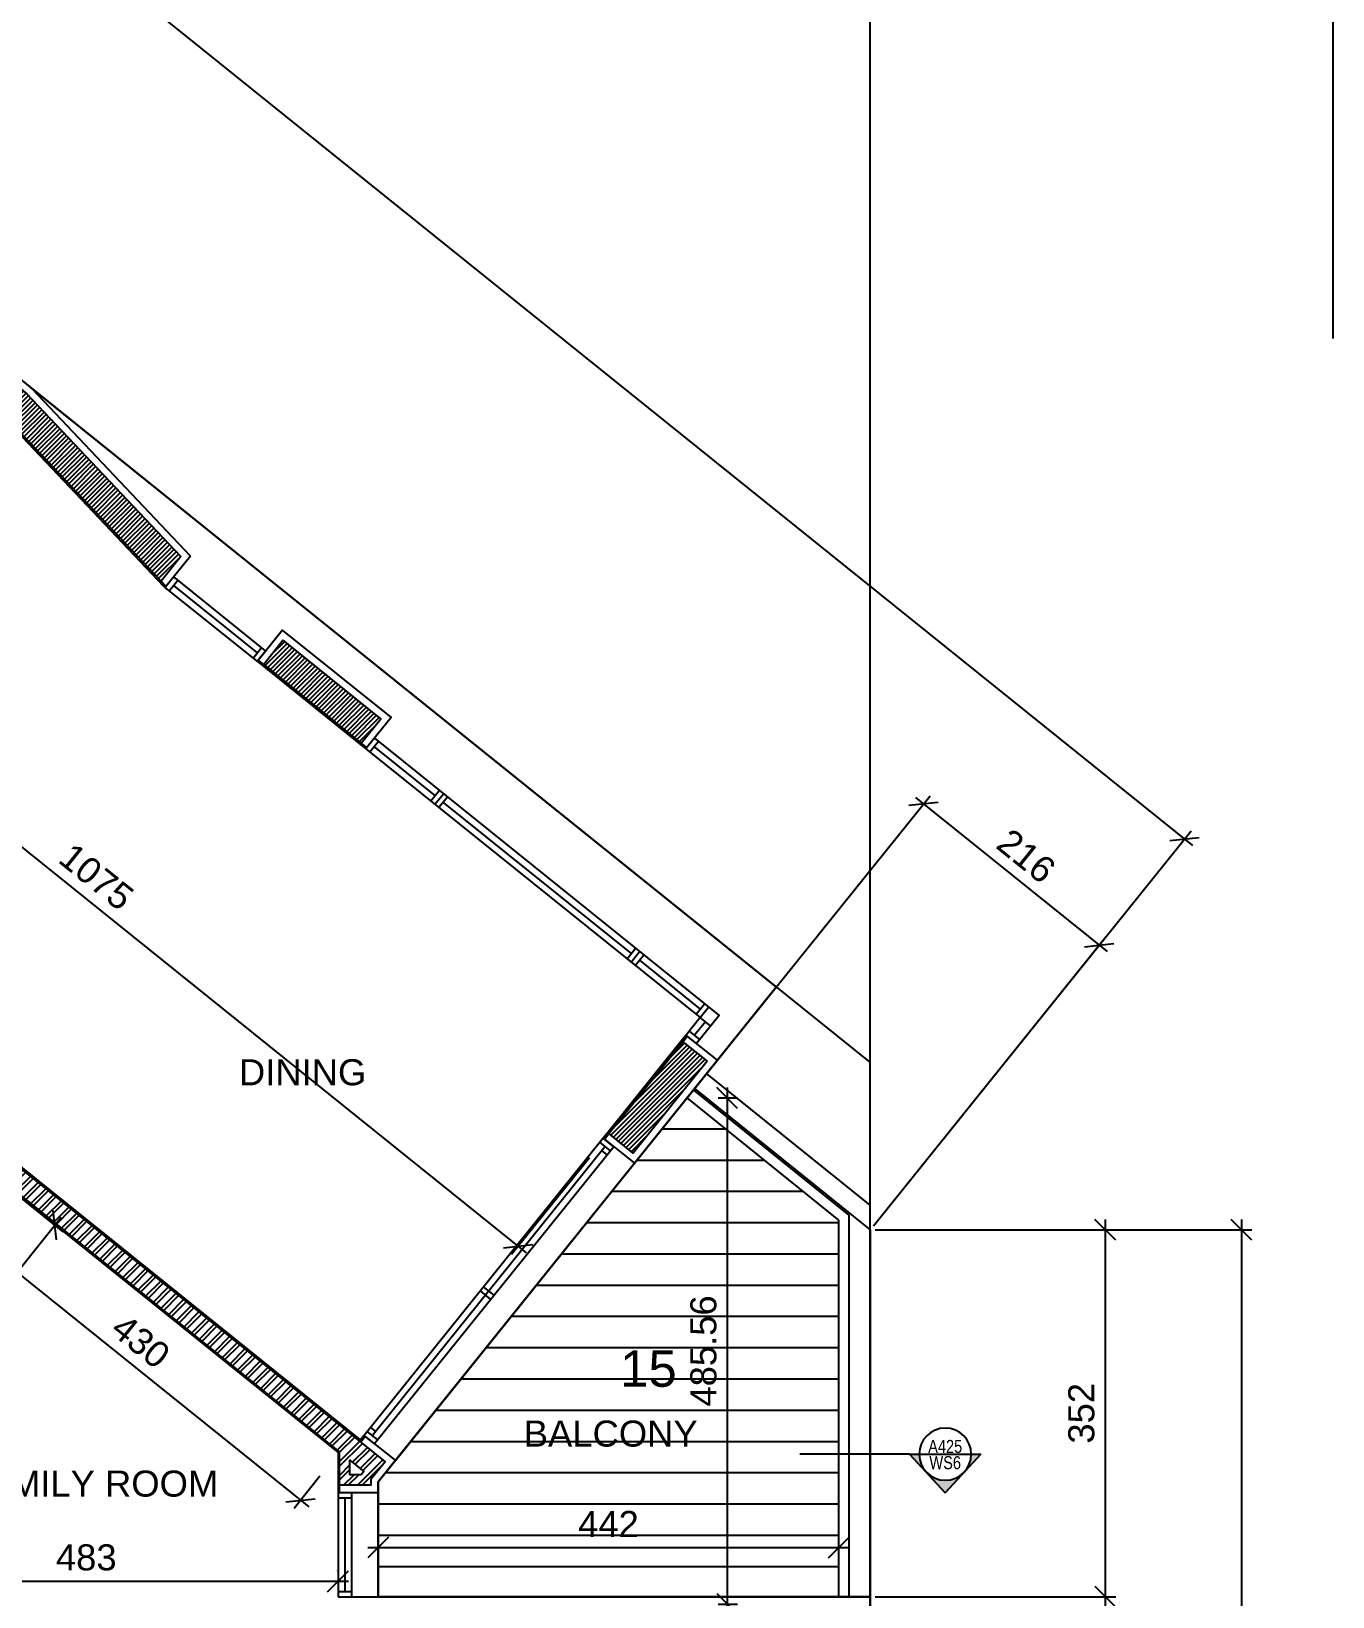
# Model space of a CAD drawing. Extents: x -1.7 to 46.3, y -159.8 to -77.2.
# Drawn here: x 33.86 to 46.35, y -106.93 to -91.91 of the extents above; entities that cross this region are included whole.
import ezdxf
from ezdxf.enums import TextEntityAlignment as Align

# ---------------------------------------------------------------- set-up
doc = ezdxf.new("R2010")
doc.units = 0
doc.header["$MEASUREMENT"] = 0
doc.header["$PDMODE"] = 35
doc.header["$PDSIZE"] = 0.3
doc.layers.get('0').update_dxf_attribs({"linetype": 'CONTINUOUS'})
doc.layers.get('DEFPOINTS').update_dxf_attribs({"linetype": 'CONTINUOUS'})
for name, color, linetype in [('60%', 7, 'CONTINUOUS'), ('A-ALU', 9, 'CONTINUOUS'), ('A-ANNO-SECT-TAG', 7, 'CONTINUOUS'), ('A-AREAS', 6, 'CONTINUOUS'), ('A-AREAS-TXT', 6, 'CONTINUOUS'), ('A-BALUST', 1, 'CONTINUOUS'), ('a-dim', 3, 'CONTINUOUS'), ('A-HATCH-CONC', 8, 'CONTINUOUS'), ('A-HATCH-WALL', 8, 'CONTINUOUS'), ('A-NOMENCLATURE', 3, 'CONTINUOUS'), ('A-PLASTER', 8, 'CONTINUOUS'), ('A-PROJECTION', 9, 'CONTINUOUS'), ('a-revetement', 1, 'CONTINUOUS'), ('A-TILES', 137, 'CONTINUOUS'), ('A-WALL', 4, 'CONTINUOUS'), ('Parcelle$0$N-PLOT', 5, 'CONTINUOUS'), ('S-2ND-3RD-4-5-6TH$0$A-STR 2-3-4-5-6', 2, 'CONTINUOUS'), ('S-2ND-3RD-4-5-6TH$0$N-PLOT', 5, 'CONTINUOUS')]:
    doc.layers.add(name, color=color, linetype=linetype)
doc.styles.add('A100-STEXT', font='ARIAL.TTF', dxfattribs={"height": 0.25})
doc.styles.add('BLOCK', font='ARIAL.TTF', dxfattribs={"width": 0.8, "height": 0.25})
doc.dimstyles.new('A100-DIM', dxfattribs={"dimtxt": 0.25, "dimasz": 0.2, "dimexe": 0.1, "dimexo": 0.3, "dimgap": 0.1, "dimtad": 1, "dimlfac": 100, "dimrnd": 0.5, "dimdsep": 46, "dimtxsty": 'A100-STEXT', "dimblk1": 'OBLIQUE', "dimblk2": 'OBLIQUE', "dimsah": 1, "dimcen": -0.05, "dimdle": 0.1, "dimclrd": 15, "dimclre": 15, "dimclrt": 256, "dimadec": 0, "dimazin": 0, "dimtfac": 0.28, "dimtix": 1, "dimtmove": 2, "dimatfit": 3, "dimldrblk": 'OBLIQUE', "dimfxl": 0, "dimtolj": 1, "dimarcsym": 0})
doc.dimstyles.new('dim-law', dxfattribs={"dimtxt": 0.25, "dimasz": 0.2, "dimexe": 0.1, "dimexo": 0.3, "dimgap": 0.1, "dimtad": 1, "dimlfac": 100, "dimdsep": 46, "dimtxsty": 'A100-STEXT', "dimblk1": 'OBLIQUE', "dimblk2": 'OBLIQUE', "dimsah": 1, "dimcen": -0.05, "dimdle": 0.1, "dimclrd": 15, "dimclre": 15, "dimclrt": 256, "dimadec": 0, "dimazin": 0, "dimtfac": 0.28, "dimtix": 1, "dimtmove": 2, "dimatfit": 3, "dimldrblk": 'OBLIQUE', "dimfxl": 0, "dimtolj": 1, "dimarcsym": 0})
pattern_1 = [(45, (8e-11, -138.735676), (-0.022097087, 0.022097087), [])]

# ---------------------------------------------------------------- blocks, each defined once
blk = doc.blocks.new('_OBLIQUE')
at = {"color": 0, "linetype": 'ByBlock'}
blk.add_line((-0.5, -0.5), (0.5, 0.5), dxfattribs=at)
blk = doc.blocks.new('*D123')
at = {"layer": 'a-dim', "color": 15, "lineweight": -2}
for p, q in [((33.701, -103.052), (34.165, -103.424)), ((32.524, -105.305), (34.149, -103.284)), ((32.192, -104.91), (32.664, -105.29))]:
    blk.add_line(p, q, dxfattribs=at)
at = {"layer": 'DEFPOINTS', "color": 0}
for p in [(33.468, -102.864), (34.087, -103.362), (31.958, -104.722)]:
    blk.add_point(p, dxfattribs=at)
at = {"layer": 'a-dim', "color": 15, "lineweight": -2, "xscale": 0.2, "yscale": 0.2, "zscale": 0.2}
for p, rotation in [((34.087, -103.362), 51.19370936876797), ((32.587, -105.227), 231.193709368768)]:
    blk.add_blockref('_OBLIQUE', p, dxfattribs=dict(at, rotation=rotation))
at = {"layer": 'a-dim', "insert": (33.159, -104.152), "char_height": 0.25, "attachment_point": 5, "rotation": 51.1937, "style": 'A100-STEXT'}
blk.add_mtext('\\A1;239.5', dxfattribs=at)
blk = doc.blocks.new('*D131')
at = {"layer": 'a-dim', "color": 15, "lineweight": -2}
for p, q in [((32.746, -103.737), (33.156, -103.228)), ((33.015, -103.243), (36.522, -106.064)), ((36.63, -105.77), (36.382, -106.079))]:
    blk.add_line(p, q, dxfattribs=at)
at = {"layer": 'DEFPOINTS', "color": 0}
for p in [(32.558, -103.971), (36.818, -105.536), (36.444, -106.001)]:
    blk.add_point(p, dxfattribs=at)
at = {"layer": 'a-dim', "color": 15, "lineweight": -2, "xscale": 0.2, "yscale": 0.2, "zscale": 0.2}
for p, rotation in [((33.093, -103.306), 141.1937093687692), ((36.444, -106.001), 321.1937093687692)]:
    blk.add_blockref('_OBLIQUE', p, dxfattribs=dict(at, rotation=rotation))
at = {"layer": 'a-dim', "insert": (34.911, -104.476), "char_height": 0.25, "attachment_point": 5, "rotation": 321.1937, "style": 'A100-STEXT'}
blk.add_mtext('\\A1;430', dxfattribs=at)
blk = doc.blocks.new('*D141')
at = {"layer": 'a-dim', "color": 15, "lineweight": -2}
for p, q in [((30.273, -96.679), (30.218, -96.749)), ((30.077, -96.764), (38.61, -103.626)), ((39.215, -102.715), (38.469, -103.641))]:
    blk.add_line(p, q, dxfattribs=at)
at = {"layer": 'DEFPOINTS', "color": 0}
for p in [(30.085, -96.913), (39.403, -102.481), (38.532, -103.563)]:
    blk.add_point(p, dxfattribs=at)
at = {"layer": 'a-dim', "color": 15, "lineweight": -2, "xscale": 0.2, "yscale": 0.2, "zscale": 0.2}
for p, rotation in [((30.155, -96.827), 141.1937093730639), ((38.532, -103.563), 321.1937093730639)]:
    blk.add_blockref('_OBLIQUE', p, dxfattribs=dict(at, rotation=rotation))
at = {"layer": 'a-dim', "insert": (34.486, -100.018), "char_height": 0.25, "attachment_point": 5, "rotation": 321.1937, "style": 'A100-STEXT'}
blk.add_mtext('\\A1;1075', dxfattribs=at)
blk = doc.blocks.new('*D184')
at = {"layer": 'A-NOMENCLATURE', "color": 15, "lineweight": -2}
for p, q in [((37.088, -106.453), (41.708, -106.453)), ((37.188, -106.626), (37.188, -106.353)), ((41.608, -106.626), (41.608, -106.353))]:
    blk.add_line(p, q, dxfattribs=at)
at = {"layer": 'DEFPOINTS', "color": 0}
for p in [(41.608, -106.453), (37.188, -106.926), (41.608, -106.926)]:
    blk.add_point(p, dxfattribs=at)
at = {"layer": 'A-NOMENCLATURE', "color": 15, "lineweight": -2, "xscale": 0.2, "yscale": 0.2, "zscale": 0.2, "rotation": 180}
blk.add_blockref('_OBLIQUE', (37.188, -106.453), dxfattribs=at)
at = {"layer": 'A-NOMENCLATURE', "color": 15, "lineweight": -2, "xscale": 0.2, "yscale": 0.2, "zscale": 0.2}
blk.add_blockref('_OBLIQUE', (41.608, -106.453), dxfattribs=at)
at = {"layer": 'A-NOMENCLATURE', "insert": (39.398, -106.228), "char_height": 0.25, "attachment_point": 5, "style": 'A100-STEXT'}
blk.add_mtext('\\A1;442', dxfattribs=at)
blk = doc.blocks.new('*D185')
at = {"layer": 'A-NOMENCLATURE', "color": 15, "lineweight": -2}
for p, q in [((40.537, -102.04), (40.537, -107.096)), ((40.452, -102.14), (40.637, -102.14)), ((40.452, -106.996), (40.637, -106.996))]:
    blk.add_line(p, q, dxfattribs=at)
at = {"layer": 'DEFPOINTS', "color": 0}
for p in [(40.152, -102.14), (40.152, -106.996), (40.537, -106.996)]:
    blk.add_point(p, dxfattribs=at)
at = {"layer": 'A-NOMENCLATURE', "color": 15, "lineweight": -2, "xscale": 0.2, "yscale": 0.2, "zscale": 0.2}
for p, rotation in [((40.537, -102.14), 90), ((40.537, -106.996), 270)]:
    blk.add_blockref('_OBLIQUE', p, dxfattribs=dict(at, rotation=rotation))
at = {"layer": 'A-NOMENCLATURE', "insert": (40.31, -104.568), "char_height": 0.25, "attachment_point": 5, "rotation": 90, "style": 'A100-STEXT'}
blk.add_mtext('\\A1;485.56', dxfattribs=at)
blk = doc.blocks.new('*D189')
at = {"layer": '60%', "color": 15, "lineweight": -2}
for p, q in [((40.255, -102.012), (42.483, -99.241)), ((42.343, -99.256), (44.183, -100.736)), ((41.94, -103.366), (44.168, -100.596))]:
    blk.add_line(p, q, dxfattribs=at)
at = {"layer": 'DEFPOINTS', "color": 0}
for p in [(44.105, -100.674), (40.067, -102.245), (41.752, -103.6)]:
    blk.add_point(p, dxfattribs=at)
at = {"layer": '60%', "color": 15, "lineweight": -2, "xscale": 0.2, "yscale": 0.2, "zscale": 0.2}
for p, rotation in [((42.421, -99.319), 141.1937093848892), ((44.105, -100.674), 321.1937093848892)]:
    blk.add_blockref('_OBLIQUE', p, dxfattribs=dict(at, rotation=rotation))
at = {"layer": '60%', "insert": (43.406, -99.819), "char_height": 0.25, "attachment_point": 5, "rotation": 321.1937, "style": 'A100-STEXT'}
blk.add_mtext('\\A1;216', dxfattribs=at)
blk = doc.blocks.new('*D190')
at = {"layer": '60%', "color": 15, "lineweight": -2}
for p, q in [((14.103, -80.98), (17.15, -77.191)), ((17.01, -77.206), (45.002, -99.718)), ((41.94, -103.366), (44.987, -99.577))]:
    blk.add_line(p, q, dxfattribs=at)
at = {"layer": 'DEFPOINTS', "color": 0}
for p in [(13.915, -81.214), (44.924, -99.655), (41.752, -103.6)]:
    blk.add_point(p, dxfattribs=at)
at = {"layer": '60%', "color": 15, "lineweight": -2, "xscale": 0.2, "yscale": 0.2, "zscale": 0.2}
for p, rotation in [((17.088, -77.268), 141.1937093848894), ((44.924, -99.655), 321.1937093848894)]:
    blk.add_blockref('_OBLIQUE', p, dxfattribs=dict(at, rotation=rotation))
at = {"layer": '60%', "insert": (31.149, -88.284), "char_height": 0.25, "attachment_point": 5, "rotation": 321.1937, "style": 'A100-STEXT'}
blk.add_mtext('\\A1;3572', dxfattribs=at)
blk = doc.blocks.new('*D191')
at = {"layer": '60%', "color": 15, "lineweight": -2}
for p, q in [((44.164, -103.305), (44.164, -107.026)), ((41.958, -103.405), (44.264, -103.405)), ((41.958, -106.926), (44.264, -106.926))]:
    blk.add_line(p, q, dxfattribs=at)
at = {"layer": 'DEFPOINTS', "color": 0}
for p in [(41.658, -103.405), (41.658, -106.926), (44.164, -106.926)]:
    blk.add_point(p, dxfattribs=at)
at = {"layer": '60%', "color": 15, "lineweight": -2, "xscale": 0.2, "yscale": 0.2, "zscale": 0.2}
for p, rotation in [((44.164, -103.405), 90), ((44.164, -106.926), 270)]:
    blk.add_blockref('_OBLIQUE', p, dxfattribs=dict(at, rotation=rotation))
at = {"layer": '60%', "insert": (43.936, -105.166), "char_height": 0.25, "attachment_point": 5, "rotation": 90, "style": 'A100-STEXT'}
blk.add_mtext('\\A1;352', dxfattribs=at)
blk = doc.blocks.new('*D195')
at = {"layer": '60%', "color": 15, "lineweight": -2}
for p, q in [((45.471, -103.305), (45.471, -135.336)), ((42.208, -103.405), (45.571, -103.405)), ((42.208, -135.236), (45.571, -135.236))]:
    blk.add_line(p, q, dxfattribs=at)
at = {"layer": 'DEFPOINTS', "color": 0}
for p in [(41.908, -103.405), (41.908, -135.236), (45.471, -135.236)]:
    blk.add_point(p, dxfattribs=at)
at = {"layer": '60%', "color": 15, "lineweight": -2, "xscale": 0.2, "yscale": 0.2, "zscale": 0.2}
for p, rotation in [((45.471, -103.405), 90), ((45.471, -135.236), 270)]:
    blk.add_blockref('_OBLIQUE', p, dxfattribs=dict(at, rotation=rotation))
at = {"layer": '60%', "insert": (45.243, -119.321), "char_height": 0.25, "attachment_point": 5, "rotation": 90, "style": 'A100-STEXT'}
blk.add_mtext('\\A1;3183', dxfattribs=at)
blk = doc.blocks.new('*D219')
at = {"layer": 'a-dim', "color": 15, "lineweight": -2}
for p, q in [((31.873, -106.778), (36.903, -106.778)), ((31.973, -106.681), (31.973, -106.678)), ((36.803, -106.681), (36.803, -106.678))]:
    blk.add_line(p, q, dxfattribs=at)
at = {"layer": 'DEFPOINTS', "color": 0}
for p in [(36.803, -106.778), (31.973, -106.981), (36.803, -106.981)]:
    blk.add_point(p, dxfattribs=at)
at = {"layer": 'a-dim', "color": 15, "lineweight": -2, "xscale": 0.2, "yscale": 0.2, "zscale": 0.2, "rotation": 180}
blk.add_blockref('_OBLIQUE', (31.973, -106.778), dxfattribs=at)
at = {"layer": 'a-dim', "color": 15, "lineweight": -2, "xscale": 0.2, "yscale": 0.2, "zscale": 0.2}
blk.add_blockref('_OBLIQUE', (36.803, -106.778), dxfattribs=at)
at = {"layer": 'a-dim', "insert": (34.388, -106.55), "char_height": 0.25, "attachment_point": 5, "style": 'A100-STEXT'}
blk.add_mtext('\\A1;483', dxfattribs=at)
blk = doc.blocks.new('A$C27EE2B71')
at = {"layer": 'A-ALU'}
for p, q in [((37.152, 40.047), (37.071, 39.946)), ((37.191, 40.015), (37.11, 39.914)), ((37.776, 39.545), (37.694, 39.444)), ((37.733, 39.413), (37.815, 39.514)), ((37.854, 39.483), (37.772, 39.382)), ((39.576, 37.931), (39.658, 38.032)), ((39.615, 37.899), (39.697, 38.001)), ((39.654, 37.868), (39.736, 37.969)), ((40.239, 37.398), (40.32, 37.499)), ((40.379, 37.285), (40.278, 37.367)), ((40.276, 37.157), (40.174, 37.238))]:
    blk.add_line(p, q, dxfattribs=at)
for points in [[(37.151, 39.965), (37.735, 39.495)], [(37.152, 40.047), (40.46, 37.386), (40.244, 37.118), (40.143, 37.199)], [(37.071, 39.946), (40.278, 37.367), (40.143, 37.199)], [(37.813, 39.432), (39.617, 37.981)], [(39.695, 37.919), (40.279, 37.449)], [(40.278, 37.367), (40.359, 37.468)], [(40.328, 37.326), (40.225, 37.197)]]:
    blk.add_lwpolyline(points, dxfattribs=at)
blk = doc.blocks.new('SCT_TAG_U_2')
h = blk.add_hatch(color=256)
h.paths.add_polyline_path([(0.343, 0.371), (0, 0), (0.093, 0, -0.755389), (0.555, 0.131), (0.564, 0.131)])
h.paths.add_polyline_path([(0.564, 0.131), (0.555, 0.131, -0.139348), (0.593, 0), (0.685, 0)])
for p, q in [((0, 0), (0.343, 0.371)), ((0.685, 0), (0.343, 0.371)), ((0, 0), (-1.051, 0)), ((0, 0), (0.685, 0))]:
    blk.add_line(p, q)
blk.add_circle((0.343, 0), 0.25)
at = {"color": 7, "style": 'BLOCK', "width": 0.8}
for tag, p in [('SCT.NO.', (0.343, 0.081)), ('DWG', (0.343, -0.075))]:
    blk.add_attdef(tag, text='', height=0.125, dxfattribs=at).set_placement(p, align=Align.MIDDLE)

msp = doc.modelspace()

# ---------------------------------------------------------------- hatches: boundary and pattern name
at = {"layer": 'A-HATCH-CONC'}
h = msp.add_hatch(dxfattribs=at)
h.set_pattern_fill('ANSI31', color=256, scale=0.25, style=0)
h.set_pattern_definition(pattern_1)
h.paths.add_polyline_path([(33.81348, -95.38121), (32.06382, -93.97413), (31.87582, -94.20791), (33.61331, -95.60521), (35.10525, -97.18132), (35.29459, -96.94588)])
at = {"layer": 'A-HATCH-CONC', "ltscale": 4}
h = msp.add_hatch(dxfattribs=at)
h.set_pattern_fill('ANSI31', color=256, scale=0.25, style=0)
h.set_pattern_definition(pattern_1)
h.paths.add_polyline_path([(36.27869, -97.74871), (36.09068, -97.98249), (37.0258, -98.73452), (37.21381, -98.50074)])
h = msp.add_hatch(dxfattribs=at)
h.set_pattern_fill('ANSI31', color=256, scale=0.25, style=0)
h.set_pattern_definition(pattern_1)
h.paths.add_polyline_path([(40.11074, -101.60038), (40.34451, -101.7884), (39.63635, -102.66897), (39.40253, -102.48094)])
at = {"layer": 'A-HATCH-WALL'}
h = msp.add_hatch(dxfattribs=at)
h.set_pattern_fill('ANSI32', color=256, scale=0.25, style=0)
h.set_pattern_definition([(45, (-4e-09, -138.73489), (-0.06629126, 0.06629126), []), (45, (0.04419, -138.73489), (-0.06629126, 0.06629126), [])])
h.paths.add_polyline_path([(37.0257, -105.75489), (36.91837, -105.75489), (36.91837, -105.6154), (37.05167, -105.7226)], flags=16)
edge = h.paths.add_edge_path()
edge.add_line((32.8131, -102.05728), (37.25493, -105.62941))
edge.add_line((37.25493, -105.62941), (37.11837, -105.79922))
edge.add_line((37.11837, -105.79922), (37.11837, -105.85489))
edge.add_line((37.11837, -105.85489), (36.81837, -105.85489))
edge.add_line((36.81837, -105.85489), (36.81837, -105.53498))
edge.add_line((36.81837, -105.53498), (33.46703, -102.83983))
edge.add_line((33.46703, -102.83983), (33.31036, -103.03464))
edge.add_line((33.31036, -103.03464), (33.19346, -102.94064))
edge.add_line((33.19346, -102.94064), (33.35014, -102.74582))
edge.add_line((33.35014, -102.74582), (32.68776, -102.21314))
edge.add_line((32.68776, -102.21314), (32.8037, -102.06897))
at = {"layer": 'A-TILES'}
h = msp.add_hatch(dxfattribs=at)
h.set_pattern_fill('_USER', color=256, scale=0.3, style=0, pattern_type=0)
h.set_pattern_definition([(0, (8e-11, -138.73568), (0, 0.3), [])])
h.paths.add_polyline_path([(37.35335, -105.61952), (37.18837, -105.82466), (37.18837, -105.92568), (37.18837, -106.92568), (41.60837, -106.92568), (41.60837, -103.31168), (40.15152, -102.14008), (39.64703, -102.76739)])

# ---------------------------------------------------------------- linework, layer by layer
at = {"layer": 'A-ALU'}
for p, q in [((35.98922, -97.92052), (36.07069, -97.81921)), ((36.02655, -97.95054), (36.10802, -97.84923)), ((39.34701, -102.52612), (37.05333, -105.37824)), ((39.41698, -102.64655), (39.31568, -102.56508)), ((39.44832, -102.60759), (39.34701, -102.52612)), ((39.36633, -102.60581), (37.13532, -105.38001)), ((39.44832, -102.60759), (37.15463, -105.45971)), ((39.38565, -102.68551), (39.335, -102.64478)), ((37.35335, -105.61952), (39.64703, -102.76739)), ((38.27014, -104.07261), (38.16884, -103.99114)), ((38.30148, -104.03365), (38.20017, -103.95218)), ((37.15463, -105.45971), (37.05333, -105.37824)), ((37.18597, -105.42075), (37.08466, -105.33928)), ((37.16665, -105.34105), (37.116, -105.30031)), ((36.80337, -105.92568), (36.80337, -106.92568)), ((36.80337, -105.92568), (36.93337, -105.92568)), ((36.80337, -105.97568), (36.93337, -105.97568)), ((36.86837, -105.97568), (36.86837, -106.87568)), ((36.93337, -105.92568), (36.93337, -106.92568)), ((37.18837, -105.92568), (37.18837, -106.92568)), ((36.80337, -106.87568), (36.93337, -106.87568)), ((36.80337, -106.92568), (36.93337, -106.92568))]:
    msp.add_line(p, q, dxfattribs=at)
for points in [[(35.22744, -97.14107), (35.14598, -97.24238)], [(35.26804, -97.17372), (35.18657, -97.27503)], [(36.10802, -97.84923), (35.22744, -97.14107)], [(36.02655, -97.95054), (35.14598, -97.24238)], [(36.02996, -97.86987), (35.22731, -97.22438)]]:
    msp.add_lwpolyline(points, dxfattribs=at)
at = {"layer": 'A-AREAS'}
msp.add_lwpolyline([(30.76735, -92.84168), (41.00695, -101.07638), (37.18837, -105.82466), (37.18837, -106.92568), (41.90837, -106.92568), (41.90837, -107.75548), (41.61117, -108.79568), (41.10837, -108.79568), (41.10837, -110.62568), (41.90837, -110.62568), (41.90837, -111.06568), (39.92837, -111.06568), (39.92837, -115.82568), (41.90837, -115.82568), (41.90837, -116.19568)], dxfattribs=at)
msp.add_lwpolyline([(37.18837, -105.82466), (40.22358, -102.05046), (41.90837, -103.40537), (41.90837, -106.92568), (37.18837, -106.92568)], close=True, dxfattribs=at)
at = {"layer": 'A-BALUST'}
for p, q in [((41.70837, -103.26378), (40.21418, -102.06215)), ((41.60837, -103.31168), (40.15152, -102.14008)), ((41.60837, -106.92568), (41.60837, -103.31168)), ((41.70837, -106.92568), (41.70837, -103.26378))]:
    msp.add_line(p, q, dxfattribs=at)
at = {"layer": 'a-dim'}
msp.add_line((46.34596, -87.03679), (46.34596, -94.85361), dxfattribs=at)
at = {"layer": 'A-PLASTER'}
for points in [[(30.13185, -96.45627), (30.19809, -96.50954), (29.94741, -96.82125), (30.08768, -96.93405), (32.11189, -94.41701), (33.60311, -95.61626), (35.1295, -97.22875), (35.14616, -97.24215), (35.15556, -97.23046)], [(36.03613, -97.93862), (36.02655, -97.95054), (37.07075, -98.79033), (37.08035, -98.77839)], [(40.1546, -101.54584), (40.14291, -101.53644), (40.10844, -101.5793), (40.10844, -101.5793), (39.38148, -102.48326), (39.38148, -102.48326), (39.34701, -102.52612), (39.3587, -102.53552)], [(37.06502, -105.38764), (37.05333, -105.37824), (37.01886, -105.4211), (32.8225, -102.04638)], [(33.32204, -103.04483), (33.46932, -102.8617), (36.80337, -105.54295), (36.80337, -105.92568), (36.81837, -105.92568)]]:
    msp.add_lwpolyline(points, dxfattribs=at)
at = {"layer": 'A-PROJECTION'}
for p, q in [((40.44293, -101.77772), (40.81894, -101.31016)), ((41.90837, -103.16797), (40.33952, -101.9063)), ((41.90837, -106.99568), (41.90837, -103.16797))]:
    msp.add_line(p, q, dxfattribs=at)
msp.add_lwpolyline([(33.86105, -95.32964), (41.00695, -101.07638), (40.81894, -101.31016)], dxfattribs=at)
at = {"layer": 'a-revetement'}
for p, q in [((35.38784, -96.94163), (33.86802, -95.33606)), ((35.38784, -96.94163), (35.15556, -97.23046)), ((35.10525, -97.18132), (35.13969, -97.2177)), ((35.15556, -97.23046), (35.13969, -97.2177)), ((40.11268, -101.60196), (40.1546, -101.54584)), ((40.44293, -101.77772), (40.1546, -101.54584)), ((39.64703, -102.76739), (40.44293, -101.77772)), ((39.3587, -102.53552), (39.40257, -102.48097)), ((39.3587, -102.53552), (39.64703, -102.76739)), ((37.06502, -105.38764), (37.02115, -105.44219)), ((37.06502, -105.38764), (37.35335, -105.61952)), ((37.35335, -105.61952), (37.18837, -105.82466)), ((36.81837, -105.92568), (36.81837, -105.85568)), ((37.18837, -105.92568), (37.18837, -105.82466)), ((36.81837, -105.92568), (37.18837, -105.92568)), ((36.80337, -106.92568), (41.90837, -106.92568)), ((41.90837, -106.92568), (41.90837, -107.74568))]:
    msp.add_line(p, q, dxfattribs=at)
msp.add_lwpolyline([(36.09068, -97.98249), (36.03613, -97.93862), (36.26801, -97.65029), (37.31223, -98.49006), (37.08035, -98.77839), (37.0258, -98.73452)], dxfattribs=at)
at = {"layer": 'A-WALL'}
msp.add_lwpolyline([(32.8131, -102.05807), (37.25493, -105.6302), (37.11837, -105.80001), (37.11837, -105.85568), (36.81837, -105.85568), (36.81837, -105.53576), (33.46703, -102.84061), (33.31036, -103.03543), (33.19346, -102.94143), (33.35014, -102.74661), (32.68776, -102.21392), (32.8131, -102.05807)], dxfattribs=at)
msp.add_lwpolyline([(37.0257, -105.75568), (36.91837, -105.75568), (36.91837, -105.61618), (37.05167, -105.72338)], close=True, dxfattribs=at)
at = {"layer": 'Parcelle$0$N-PLOT'}
msp.add_line((15.99494, -80.96168), (41.90837, -101.8013), dxfattribs=at)
msp.add_lwpolyline([(0, -138.73568), (38.90837, -138.73568, 0.41421356), (41.90837, -135.73568), (41.90837, -83.28104, 0.4229554), (38.81912, -80.28237), (0, -81.43774)], format="xyb", close=True, dxfattribs=at)
at = {"layer": 'S-2ND-3RD-4-5-6TH$0$A-STR 2-3-4-5-6'}
msp.add_lwpolyline([(33.81021, -95.37776), (35.29459, -96.94588), (35.10525, -97.18132), (33.61331, -95.60521), (31.87582, -94.20791), (32.06382, -93.97413), (33.81718, -95.38419)], dxfattribs=at)
for points in [[(36.27869, -97.74871), (36.09068, -97.98249), (37.0258, -98.73452), (37.21381, -98.50074)], [(40.34451, -101.7884), (39.63635, -102.66897), (39.40257, -102.48097), (40.11268, -101.60196)]]:
    msp.add_lwpolyline(points, close=True, dxfattribs=at)
at = {"layer": 'S-2ND-3RD-4-5-6TH$0$N-PLOT'}
msp.add_lwpolyline([(0, -138.73568), (38.90837, -138.73568, 0.41421356), (41.90837, -135.73568), (41.90837, -83.28104, 0.4229554), (38.81912, -80.28237), (0, -81.43774)], format="xyb", close=True, dxfattribs=at)

# ---------------------------------------------------------------- block references
at = {"layer": 'A-ALU'}
msp.add_blockref('A$C27EE2B71', (0, -138.73568), dxfattribs=at)
at = {"layer": 'A-ANNO-SECT-TAG'}
ref = msp.add_blockref('SCT_TAG_U_2', (42.28598, -105.55825), dxfattribs=dict(at, xscale=-1, rotation=180))
ref.add_attrib('SCT.NO.', 'WS6', dxfattribs={"layer": '0', "color": 7, "height": 0.125, "style": 'BLOCK', "width": 0.8}).set_placement((42.62852, -105.63973), align=Align.MIDDLE)
ref.add_attrib('DWG', 'A425', dxfattribs={"layer": '0', "color": 7, "height": 0.125, "style": 'BLOCK', "width": 0.8}).set_placement((42.62852, -105.48373), align=Align.MIDDLE)

# ---------------------------------------------------------------- texts
at = {"layer": 'A-AREAS-TXT', "style": 'A100-STEXT'}
msp.add_text('15', height=0.35, dxfattribs=at).set_placement((39.78129, -104.91143), align=Align.CENTER)
at = {"layer": 'A-NOMENCLATURE', "style": 'A100-STEXT'}
for s, p in [('DINING', (35.85233, -102.01859)), ('BALCONY', (38.58538, -105.48552)), ('FAMILY ROOM', (33.20968, -105.96556))]:
    msp.add_text(s, height=0.25, dxfattribs=at).set_placement(p)

# ---------------------------------------------------------------- dimensions: what is measured, and where the dimension line sits
at = {"layer": '60%'}
for p1, p2, distance, picture, middle in [((13.91484, -81.213748), (41.751696, -103.600187), 5.062794, '*D190', (31.148783, -88.284226)), ((40.06691, -102.24528), (41.7517, -103.60019), 3.75567, '*D189', (43.4056, -99.81866))]:
    dim = msp.add_aligned_dim(p1=p1, p2=p2, distance=distance, dimstyle='A100-DIM', dxfattribs=at)
    dim.commit()
    dim.dimension.update_dxf_attribs({"geometry": picture, "text_midpoint": middle})
for base, p1, p2, picture, middle in [((44.16403, -106.92568), (41.65837, -103.40537), (41.65837, -106.92568), '*D191', (43.93631, -105.16552)), ((45.47116, -135.23568), (41.90837, -103.40537), (41.90837, -135.23568), '*D195', (45.24343, -119.32052))]:
    dim = msp.add_linear_dim(base=base, p1=p1, p2=p2, angle=90, dimstyle='A100-DIM', dxfattribs=at)
    dim.commit()
    dim.dimension.update_dxf_attribs({"geometry": picture, "text_midpoint": middle})
at = {"layer": 'a-dim'}
for base, p1, p2, angle, picture, middle in [((38.53203, -103.56346), (30.08539, -96.91296), (39.40257, -102.48097), 141.193709, '*D141', (34.48612, -100.01761)), ((34.0866, -103.36183), (31.95837, -104.72187), (33.4675, -102.86395), 231.193709, '*D123', (33.15912, -104.15173)), ((36.4443, -106.0009), (32.55833, -103.97055), (36.81837, -105.53576), 141.193709, '*D131', (34.91135, -104.47587))]:
    dim = msp.add_linear_dim(base=base, p1=p1, p2=p2, angle=angle, dimstyle='A100-DIM', dxfattribs=at)
    dim.commit()
    dim.dimension.update_dxf_attribs({"geometry": picture, "text_midpoint": middle})
dim = msp.add_aligned_dim(p1=(31.97337, -106.98068), p2=(36.80337, -106.98068), distance=0.203, dimstyle='dim-law', dxfattribs=at)
dim.commit()
dim.dimension.update_dxf_attribs({"geometry": '*D219', "text_midpoint": (34.38837, -106.54995)})
at = {"layer": 'A-NOMENCLATURE'}
for p1, p2, distance, picture, middle in [((40.15152, -102.14008), (40.15152, -106.99568), 0.38594, '*D185', (40.30981, -104.56788)), ((37.18837, -106.92568), (41.60837, -106.92568), 0.47227, '*D184', (39.39837, -106.2279))]:
    dim = msp.add_aligned_dim(p1=p1, p2=p2, distance=distance, dimstyle='dim-law', dxfattribs=at)
    dim.commit()
    dim.dimension.update_dxf_attribs({"geometry": picture, "text_midpoint": middle})

doc.saveas('drawing.dxf')
